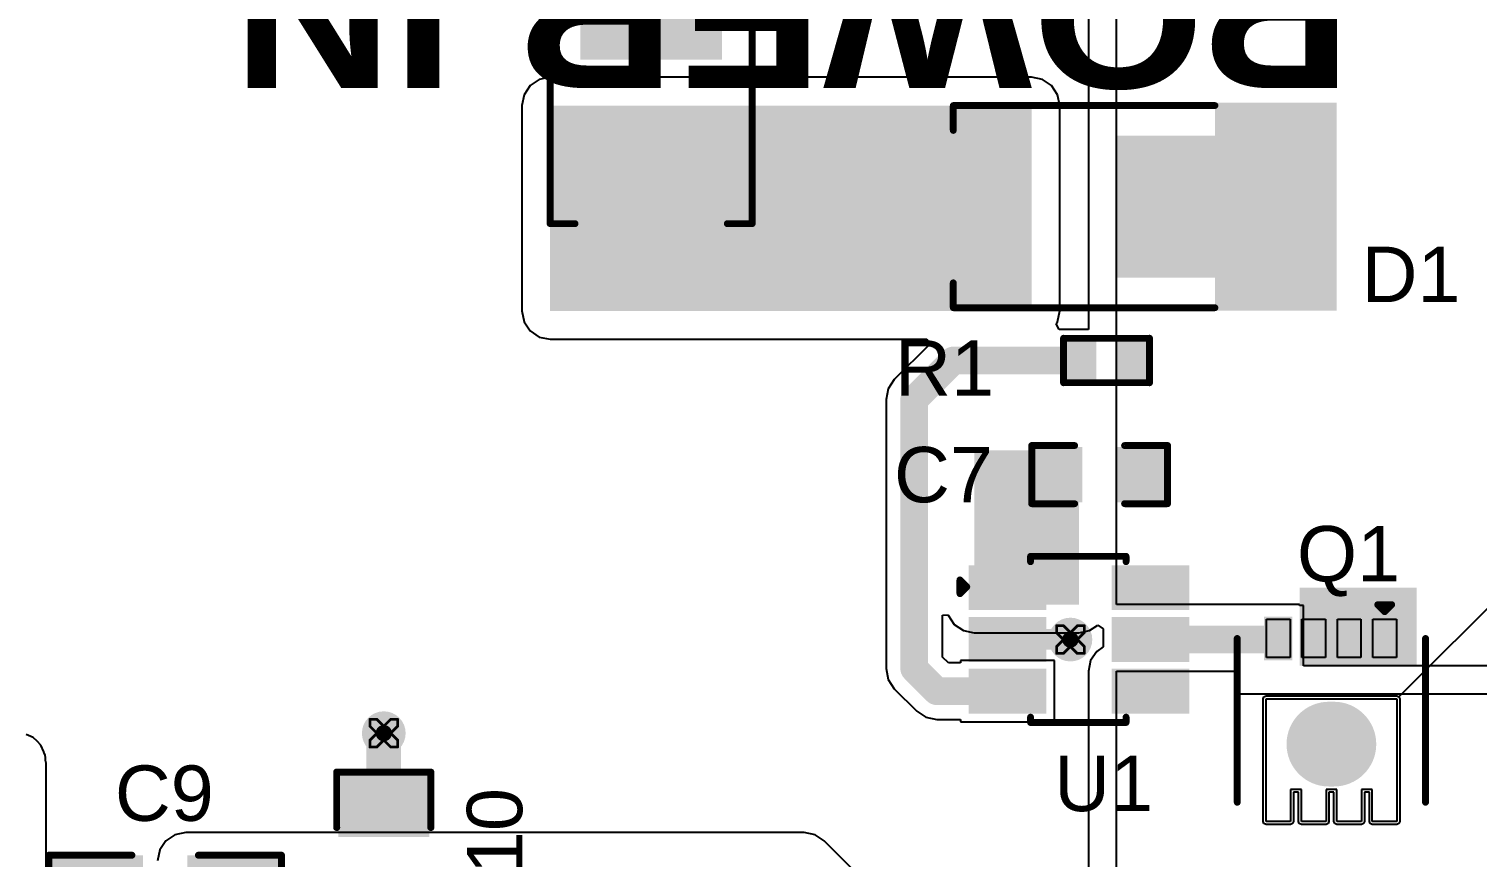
# Model space of a CAD drawing. Header units: inches. Extents: x 0 to 212, y 0 to 208.
# Drawn here: x 6.414 to 7.46, y 3.029 to 3.627 of the extents above; entities that cross this region are included whole.
import ezdxf

# ---------------------------------------------------------------- set-up
doc = ezdxf.new("R2010")
doc.units = ezdxf.units.IN
doc.header["$MEASUREMENT"] = 0
for name, color, linetype in [('Bottom Layer', 5, 'Continuous'), ('Bottom Solder', 6, 'Continuous'), ('Drill Drawing', 1, 'Continuous'), ('Top Layer', 1, 'Continuous'), ('Top Overlay', 2, 'Continuous'), ('Top Paste', 8, 'Continuous'), ('Top Solder', 216, 'Continuous'), ('Via Holes', 16, 'Continuous')]:
    doc.layers.add(name, color=color, linetype=linetype)
doc.styles.add('Arial', font='', dxfattribs={"height": 0.2})
doc.styles.add('Arial Black_Bold', font='', dxfattribs={"height": 0.2})
doc.styles.get('Arial').set_extended_font_data('Arial')
doc.styles.get('Arial Black_Bold').set_extended_font_data('Arial Black', bold=True)

# ---------------------------------------------------------------- blocks, each defined once
blk = doc.blocks.new('SOT_23_6_16')
at = {"layer": 'Top Layer'}
for points in [[(-0.0756, 0.0496), (-0.0276, 0.0496), (-0.0276, 0.0252), (-0.0756, 0.0252)], [(0.0276, 0.0496), (0.0756, 0.0496), (0.0756, 0.0252), (0.0276, 0.0252)], [(-0.0756, 0.0122), (-0.0276, 0.0122), (-0.0276, -0.0122), (-0.0756, -0.0122)], [(0.0276, 0.0122), (0.0756, 0.0122), (0.0756, -0.0122), (0.0276, -0.0122)], [(-0.0756, -0.0252), (-0.0276, -0.0252), (-0.0276, -0.0496), (-0.0756, -0.0496)], [(0.0276, -0.0252), (0.0756, -0.0252), (0.0756, -0.0496), (0.0276, -0.0496)]]:
    blk.add_hatch(color=1, dxfattribs=at).paths.add_polyline_path(points)
at = {"layer": 'Top Paste'}
for points in [[(-0.0756, 0.0496), (-0.0276, 0.0496), (-0.0276, 0.0252), (-0.0756, 0.0252)], [(0.0276, 0.0496), (0.0756, 0.0496), (0.0756, 0.0252), (0.0276, 0.0252)], [(-0.0756, 0.0122), (-0.0276, 0.0122), (-0.0276, -0.0122), (-0.0756, -0.0122)], [(0.0276, 0.0122), (0.0756, 0.0122), (0.0756, -0.0122), (0.0276, -0.0122)], [(-0.0756, -0.0252), (-0.0276, -0.0252), (-0.0276, -0.0496), (-0.0756, -0.0496)], [(0.0276, -0.0252), (0.0756, -0.0252), (0.0756, -0.0496), (0.0276, -0.0496)]]:
    blk.add_hatch(color=8, dxfattribs=at).paths.add_polyline_path(points)
at = {"layer": 'Top Solder'}
for points in [[(-0.0796, 0.0536), (-0.0236, 0.0536), (-0.0236, 0.0212), (-0.0796, 0.0212)], [(0.0236, 0.0536), (0.0796, 0.0536), (0.0796, 0.0212), (0.0236, 0.0212)], [(-0.0796, 0.0162), (-0.0236, 0.0162), (-0.0236, -0.0162), (-0.0796, -0.0162)], [(0.0236, 0.0162), (0.0796, 0.0162), (0.0796, -0.0162), (0.0236, -0.0162)], [(-0.0796, -0.0212), (-0.0236, -0.0212), (-0.0236, -0.0536), (-0.0796, -0.0536)], [(0.0236, -0.0212), (0.0796, -0.0212), (0.0796, -0.0536), (0.0236, -0.0536)]]:
    blk.add_hatch(color=216, dxfattribs=at).paths.add_polyline_path(points)
at = {"layer": 'Top Overlay'}
for points in [[(-0.035, 0.0561, 0.005, 0.005, 0), (-0.035, 0.06, 0.005, 0.005, 0)], [(-0.035, 0.06, 0.005, 0.005, 0), (0.034, 0.06, 0.005, 0.005, 0)], [(0.034, 0.0561, 0.005, 0.005, 0), (0.034, 0.06, 0.005, 0.005, 0)], [(-0.086, 0.033, 0.005, 0.005, 0), (-0.086, 0.043, 0.005, 0.005, 0)], [(-0.086, 0.043, 0.005, 0.005, 0), (-0.081, 0.038, 0.005, 0.005, 0)], [(-0.086, 0.033, 0.005, 0.005, 0), (-0.081, 0.038, 0.005, 0.005, 0)], [(-0.035, -0.06, 0.005, 0.005, 0), (-0.035, -0.0561, 0.005, 0.005, 0)], [(-0.035, -0.06, 0.005, 0.005, 0), (0.034, -0.06, 0.005, 0.005, 0)], [(0.034, -0.06, 0.005, 0.005, 0), (0.034, -0.0561, 0.005, 0.005, 0)]]:
    blk.add_lwpolyline(points, format="xyseb", dxfattribs=at)
for points in [[(-0.0362, 0.06, 0.0025, 0.0025, 1), (-0.0338, 0.06, 0.0025, 0.0025, 1)], [(-0.0362, 0.06, 0.0025, 0.0025, 1), (-0.0338, 0.06, 0.0025, 0.0025, 1)], [(-0.0362, 0.0561, 0.0025, 0.0025, 1), (-0.0338, 0.0561, 0.0025, 0.0025, 1)], [(0.0328, 0.06, 0.0025, 0.0025, 1), (0.0352, 0.06, 0.0025, 0.0025, 1)], [(0.0328, 0.06, 0.0025, 0.0025, 1), (0.0352, 0.06, 0.0025, 0.0025, 1)], [(0.0328, 0.0561, 0.0025, 0.0025, 1), (0.0352, 0.0561, 0.0025, 0.0025, 1)], [(-0.0872, 0.043, 0.0025, 0.0025, 1), (-0.0848, 0.043, 0.0025, 0.0025, 1)], [(-0.0872, 0.043, 0.0025, 0.0025, 1), (-0.0848, 0.043, 0.0025, 0.0025, 1)], [(-0.0872, 0.033, 0.0025, 0.0025, 1), (-0.0848, 0.033, 0.0025, 0.0025, 1)], [(-0.0872, 0.033, 0.0025, 0.0025, 1), (-0.0848, 0.033, 0.0025, 0.0025, 1)], [(-0.0823, 0.038, 0.0025, 0.0025, 1), (-0.0798, 0.038, 0.0025, 0.0025, 1)], [(-0.0823, 0.038, 0.0025, 0.0025, 1), (-0.0798, 0.038, 0.0025, 0.0025, 1)], [(-0.0362, -0.0561, 0.0025, 0.0025, 1), (-0.0338, -0.0561, 0.0025, 0.0025, 1)], [(-0.0362, -0.06, 0.0025, 0.0025, 1), (-0.0338, -0.06, 0.0025, 0.0025, 1)], [(-0.0362, -0.06, 0.0025, 0.0025, 1), (-0.0338, -0.06, 0.0025, 0.0025, 1)], [(0.0328, -0.0561, 0.0025, 0.0025, 1), (0.0352, -0.0561, 0.0025, 0.0025, 1)], [(0.0328, -0.06, 0.0025, 0.0025, 1), (0.0352, -0.06, 0.0025, 0.0025, 1)], [(0.0328, -0.06, 0.0025, 0.0025, 1), (0.0352, -0.06, 0.0025, 0.0025, 1)]]:
    blk.add_lwpolyline(points, format="xyseb", close=True, dxfattribs=at)
blk = doc.blocks.new('R___0402_80')
at = {"layer": 'Top Layer'}
for points in [[(-0.0275, -0.0125), (-0.0275, 0.0125), (-0.0095, 0.0125), (-0.0095, -0.0125)], [(0.0095, -0.0125), (0.0095, 0.0125), (0.0275, 0.0125), (0.0275, -0.0125)]]:
    blk.add_hatch(color=1, dxfattribs=at).paths.add_polyline_path(points)
at = {"layer": 'Top Paste'}
for points in [[(-0.0275, -0.0125), (-0.0275, 0.0125), (-0.0095, 0.0125), (-0.0095, -0.0125)], [(0.0095, -0.0125), (0.0095, 0.0125), (0.0275, 0.0125), (0.0275, -0.0125)]]:
    blk.add_hatch(color=8, dxfattribs=at).paths.add_polyline_path(points)
at = {"layer": 'Top Solder'}
for points in [[(-0.0297, -0.0147), (-0.0297, 0.0147), (-0.0073, 0.0147), (-0.0073, -0.0147)], [(0.0073, -0.0147), (0.0073, 0.0147), (0.0297, 0.0147), (0.0297, -0.0147)]]:
    blk.add_hatch(color=216, dxfattribs=at).paths.add_polyline_path(points)
at = {"layer": 'Top Overlay'}
for points in [[(-0.031, 0.016, 0.005, 0.005, 0), (-0.031, -0.016, 0.005, 0.005, 0)], [(0.031, 0.016, 0.005, 0.005, 0), (-0.031, 0.016, 0.005, 0.005, 0)], [(0.031, 0.016, 0.005, 0.005, 0), (0.031, -0.016, 0.005, 0.005, 0)], [(0.031, -0.016, 0.005, 0.005, 0), (-0.031, -0.016, 0.005, 0.005, 0)], [(0.032, -0.017, 0.000127, 0.000127, 0), (-0.032, -0.017, 0.000127, 0.000127, 0)]]:
    blk.add_lwpolyline(points, format="xyseb", dxfattribs=at)
for points in [[(-0.0323, 0.016, 0.0025, 0.0025, 1), (-0.0297, 0.016, 0.0025, 0.0025, 1)], [(-0.0323, 0.016, 0.0025, 0.0025, 1), (-0.0297, 0.016, 0.0025, 0.0025, 1)], [(0.0297, 0.016, 0.0025, 0.0025, 1), (0.0323, 0.016, 0.0025, 0.0025, 1)], [(0.0297, 0.016, 0.0025, 0.0025, 1), (0.0323, 0.016, 0.0025, 0.0025, 1)], [(-0.0323, -0.016, 0.0025, 0.0025, 1), (-0.0297, -0.016, 0.0025, 0.0025, 1)], [(-0.0323, -0.016, 0.0025, 0.0025, 1), (-0.0297, -0.016, 0.0025, 0.0025, 1)], [(-0.032, -0.017, 0.0000635, 0.0000635, 1), (-0.032, -0.017, 0.0000635, 0.0000635, 1)], [(0.0297, -0.016, 0.0025, 0.0025, 1), (0.0323, -0.016, 0.0025, 0.0025, 1)], [(0.0297, -0.016, 0.0025, 0.0025, 1), (0.0323, -0.016, 0.0025, 0.0025, 1)], [(0.032, -0.017, 0.0000635, 0.0000635, 1), (0.032, -0.017, 0.0000635, 0.0000635, 1)]]:
    blk.add_lwpolyline(points, format="xyseb", close=True, dxfattribs=at)
blk = doc.blocks.new('P____DI_3333_8_82')
at = {"layer": 'Top Layer'}
for points in [[(-0.0244, 0.0467), (-0.0244, 0.0301), (-0.052, 0.0301), (-0.052, 0.0467)], [(-0.0244, 0.0211), (-0.0244, 0.0045), (-0.052, 0.0045), (-0.052, 0.0211)], [(-0.0244, -0.0045), (-0.0244, -0.0211), (-0.052, -0.0211), (-0.052, -0.0045)], [(-0.0244, -0.0301), (-0.0244, -0.0467), (-0.052, -0.0467), (-0.052, -0.0301)]]:
    blk.add_hatch(color=1, dxfattribs=at).paths.add_polyline_path(points)
h = blk.add_hatch(color=1, dxfattribs=at)
edge = h.paths.add_edge_path()
edge.add_arc((0.0382, 0.0018), 0.0266, 0, 180)
edge.add_line((0.0116, 0.0018), (0.0116, -0.0018))
edge.add_arc((0.0382, -0.0018), 0.0266, 180, 360)
edge.add_line((0.0648, -0.0018), (0.0648, 0.0018))
at = {"layer": 'Top Paste'}
h = blk.add_hatch(color=8, dxfattribs=at)
edge = h.paths.add_edge_path()
edge.add_arc((0.0382, 0.0018), 0.0266, 0, 180)
edge.add_line((0.0116, 0.0018), (0.0116, -0.0018))
edge.add_arc((0.0382, -0.0018), 0.0266, 180, 360)
edge.add_line((0.0648, -0.0018), (0.0648, 0.0018))
at = {"layer": 'Top Solder'}
for points in [[(-0.0224, 0.0486), (-0.0224, 0.0281), (-0.0539, 0.0281), (-0.0539, 0.0486)], [(-0.0224, 0.023), (-0.0224, 0.0026), (-0.0539, 0.0026), (-0.0539, 0.023)], [(-0.0224, -0.0026), (-0.0224, -0.023), (-0.0539, -0.023), (-0.0539, -0.0026)], [(-0.0224, -0.0281), (-0.0224, -0.0486), (-0.0539, -0.0486), (-0.0539, -0.0281)]]:
    blk.add_hatch(color=216, dxfattribs=at).paths.add_polyline_path(points)
h = blk.add_hatch(color=216, dxfattribs=at)
edge = h.paths.add_edge_path()
edge.add_arc((0.0382, 0.0018), 0.0306, 0, 180)
edge.add_line((0.0076, 0.0018), (0.0076, -0.0018))
edge.add_arc((0.0382, -0.0018), 0.0306, 180, 360)
edge.add_line((0.0688, -0.0018), (0.0688, 0.0018))
at = {"layer": 'Top Layer'}
for p, q in [((0.0055, 0.0472), (0.0055, 0.0472)), ((0.0055, 0.0472), (0.0941, 0.0472)), ((0.0055, -0.0472), (0.0055, 0.0472)), ((0.0941, 0.0472), (0.0941, 0.0295)), ((0.0941, 0.0295), (0.0709, 0.0295)), ((0.0709, 0.0295), (0.0709, 0.0217)), ((0.0709, 0.0217), (0.0941, 0.0217)), ((0.0941, 0.0217), (0.0941, 0.0039)), ((0.0941, 0.0039), (0.0709, 0.0039)), ((0.0709, 0.0039), (0.0709, -0.0039)), ((0.0709, -0.0039), (0.0941, -0.0039)), ((0.0941, -0.0039), (0.0941, -0.0217)), ((0.0941, -0.0217), (0.0709, -0.0217)), ((0.0709, -0.0217), (0.0709, -0.0295)), ((0.0709, -0.0295), (0.0941, -0.0295)), ((0.0941, -0.0295), (0.0941, -0.0472)), ((0.0941, -0.0472), (0.0055, -0.0472))]:
    blk.add_line(p, q, dxfattribs=at)
at = {"layer": 'Top Overlay'}
for points in [[(0.0801, 0.068, 0.005, 0.005, 0), (-0.038, 0.068, 0.005, 0.005, 0)], [(-0.0625, 0.0335, 0.005, 0.005, 0), (-0.0625, 0.0435, 0.005, 0.005, 0)], [(-0.0575, 0.0385, 0.005, 0.005, 0), (-0.0625, 0.0435, 0.005, 0.005, 0)], [(-0.0625, 0.0335, 0.005, 0.005, 0), (-0.0575, 0.0385, 0.005, 0.005, 0)], [(0.0801, -0.068, 0.005, 0.005, 0), (-0.038, -0.068, 0.005, 0.005, 0)]]:
    blk.add_lwpolyline(points, format="xyseb", dxfattribs=at)
for points in [[(-0.0393, 0.068, 0.0025, 0.0025, 1), (-0.0367, 0.068, 0.0025, 0.0025, 1)], [(0.0789, 0.068, 0.0025, 0.0025, 1), (0.0814, 0.068, 0.0025, 0.0025, 1)], [(-0.0637, 0.0435, 0.0025, 0.0025, 1), (-0.0612, 0.0435, 0.0025, 0.0025, 1)], [(-0.0637, 0.0435, 0.0025, 0.0025, 1), (-0.0612, 0.0435, 0.0025, 0.0025, 1)], [(-0.0637, 0.0335, 0.0025, 0.0025, 1), (-0.0612, 0.0335, 0.0025, 0.0025, 1)], [(-0.0637, 0.0335, 0.0025, 0.0025, 1), (-0.0612, 0.0335, 0.0025, 0.0025, 1)], [(-0.0587, 0.0385, 0.0025, 0.0025, 1), (-0.0562, 0.0385, 0.0025, 0.0025, 1)], [(-0.0587, 0.0385, 0.0025, 0.0025, 1), (-0.0562, 0.0385, 0.0025, 0.0025, 1)], [(-0.0393, -0.068, 0.0025, 0.0025, 1), (-0.0367, -0.068, 0.0025, 0.0025, 1)], [(0.0789, -0.068, 0.0025, 0.0025, 1), (0.0814, -0.068, 0.0025, 0.0025, 1)]]:
    blk.add_lwpolyline(points, format="xyseb", close=True, dxfattribs=at)
at = {"layer": 'Top Paste'}
for p, q in [((-0.052, 0.0299), (-0.052, 0.0469)), ((-0.052, 0.0469), (-0.0244, 0.0469)), ((-0.0244, 0.0469), (-0.0244, 0.0469)), ((-0.0244, 0.0469), (-0.0244, 0.0299)), ((0.0055, -0.0472), (0.0055, 0.0472)), ((0.0055, 0.0472), (0.0941, 0.0472)), ((0.0941, 0.0472), (0.0941, 0.0295)), ((-0.0244, 0.0299), (-0.052, 0.0299)), ((-0.052, 0.0043), (-0.052, 0.0213)), ((-0.052, 0.0213), (-0.0244, 0.0213)), ((-0.0244, 0.0213), (-0.0244, 0.0213)), ((-0.0244, 0.0213), (-0.0244, 0.0043)), ((0.0941, 0.0295), (0.0709, 0.0295)), ((0.0709, 0.0295), (0.0709, 0.0217)), ((0.0709, 0.0217), (0.0941, 0.0217)), ((0.0941, 0.0217), (0.0941, 0.0039)), ((-0.0244, 0.0043), (-0.052, 0.0043)), ((0.0941, 0.0039), (0.0709, 0.0039)), ((0.0709, 0.0039), (0.0709, -0.0039)), ((-0.052, -0.0213), (-0.052, -0.0043)), ((-0.052, -0.0043), (-0.0244, -0.0043)), ((-0.0244, -0.0043), (-0.0244, -0.0043)), ((-0.0244, -0.0043), (-0.0244, -0.0213)), ((0.0709, -0.0039), (0.0941, -0.0039)), ((0.0941, -0.0039), (0.0941, -0.0217)), ((-0.0244, -0.0213), (-0.052, -0.0213)), ((-0.052, -0.0469), (-0.052, -0.0299)), ((-0.052, -0.0299), (-0.0244, -0.0299)), ((-0.0244, -0.0299), (-0.0244, -0.0299)), ((-0.0244, -0.0299), (-0.0244, -0.0469)), ((0.0941, -0.0217), (0.0709, -0.0217)), ((0.0709, -0.0217), (0.0709, -0.0295)), ((0.0709, -0.0295), (0.0941, -0.0295)), ((0.0941, -0.0295), (0.0941, -0.0472)), ((-0.0244, -0.0469), (-0.052, -0.0469)), ((0.0941, -0.0472), (0.0055, -0.0472)), ((0.0941, -0.0472), (0.0941, -0.0472))]:
    blk.add_line(p, q, dxfattribs=at)
at = {"layer": 'Top Solder'}
for p, q in [((0.004, 0.0488), (-204.7636, 204.757)), ((0.0034, 0.0472), (0.004, 0.0488)), ((0.0034, -0.0472), (0.0034, 0.0472)), ((0.004, 0.0488), (0.0055, 0.0494)), ((0.0055, 0.0494), (0.0941, 0.0494)), ((0.0941, 0.0494), (0.0956, 0.0488)), ((0.0956, 0.0488), (0.0962, 0.0472)), ((0.0962, 0.0472), (0.0962, 0.0295)), ((0.0941, 0.0274), (0.073, 0.0274)), ((0.073, 0.0274), (0.073, 0.0238)), ((0.073, 0.0238), (0.0941, 0.0238)), ((0.0956, 0.028), (0.0941, 0.0274)), ((0.0941, 0.0238), (0.0956, 0.0232)), ((0.0962, 0.0295), (0.0956, 0.028)), ((0.0956, 0.0232), (0.0962, 0.0217)), ((0.0962, 0.0217), (0.0962, 0.0039)), ((0.0941, 0.0018), (0.073, 0.0018)), ((0.073, 0.0018), (0.073, -0.0018)), ((0.0956, 0.0024), (0.0941, 0.0018)), ((0.0962, 0.0039), (0.0956, 0.0024)), ((0.073, -0.0018), (0.0941, -0.0018)), ((0.0941, -0.0018), (0.0956, -0.0024)), ((0.0956, -0.0024), (0.0962, -0.0039)), ((0.0962, -0.0039), (0.0962, -0.0217)), ((0.0941, -0.0238), (0.073, -0.0238)), ((0.073, -0.0238), (0.073, -0.0274)), ((0.073, -0.0274), (0.0941, -0.0274)), ((0.0956, -0.0232), (0.0941, -0.0238)), ((0.0941, -0.0274), (0.0956, -0.028)), ((0.0962, -0.0217), (0.0956, -0.0232)), ((0.0956, -0.028), (0.0962, -0.0295)), ((0.0962, -0.0295), (0.0962, -0.0472)), ((0.004, -0.0488), (0.0034, -0.0472)), ((0.0055, -0.0494), (0.004, -0.0488)), ((0.0941, -0.0494), (0.0055, -0.0494)), ((0.0956, -0.0488), (0.0941, -0.0494)), ((0.0962, -0.0472), (0.0956, -0.0488))]:
    blk.add_line(p, q, dxfattribs=at)
blk = doc.blocks.new('SMB__118')
at = {"layer": 'Top Layer'}
for points in [[(-0.1457, -0.0472), (-0.1457, 0.0472), (-0.0354, 0.0472), (-0.0354, -0.0472)], [(0.0354, -0.0472), (0.0354, 0.0472), (0.1457, 0.0472), (0.1457, -0.0472)]]:
    blk.add_hatch(color=1, dxfattribs=at).paths.add_polyline_path(points)
at = {"layer": 'Top Overlay'}
for points in [[(0.102, 0.049), (0.19, 0.049), (0.19, 0.075), (0.102, 0.075)], [(0.147, -0.065), (0.19, -0.065), (0.19, 0.053), (0.147, 0.053)], [(0.102, -0.075), (0.19, -0.075), (0.19, -0.049), (0.102, -0.049)]]:
    blk.add_hatch(color=2, dxfattribs=at).paths.add_polyline_path(points)
at = {"layer": 'Top Paste'}
for points in [[(-0.1457, -0.0472), (-0.1457, 0.0472), (-0.0354, 0.0472), (-0.0354, -0.0472)], [(0.0354, -0.0472), (0.0354, 0.0472), (0.1457, 0.0472), (0.1457, -0.0472)]]:
    blk.add_hatch(color=8, dxfattribs=at).paths.add_polyline_path(points)
at = {"layer": 'Top Solder'}
for points in [[(-0.1497, -0.0512), (-0.1497, 0.0512), (-0.0314, 0.0512), (-0.0314, -0.0512)], [(0.0314, -0.0512), (0.0314, 0.0512), (0.1497, 0.0512), (0.1497, -0.0512)]]:
    blk.add_hatch(color=216, dxfattribs=at).paths.add_polyline_path(points)
at = {"layer": 'Top Overlay'}
for points in [[(-0.087, 0.073, 0.005, 0.005, 0), (-0.087, 0.055, 0.005, 0.005, 0)], [(-0.087, 0.073, 0.005, 0.005, 0), (0.102, 0.073, 0.005, 0.005, 0)], [(-0.087, -0.055, 0.005, 0.005, 0), (-0.087, -0.073, 0.005, 0.005, 0)], [(-0.087, -0.073, 0.005, 0.005, 0), (0.102, -0.073, 0.005, 0.005, 0)]]:
    blk.add_lwpolyline(points, format="xyseb", dxfattribs=at)
for points in [[(-0.0882, 0.073, 0.0025, 0.0025, 1), (-0.0858, 0.073, 0.0025, 0.0025, 1)], [(-0.0882, 0.073, 0.0025, 0.0025, 1), (-0.0858, 0.073, 0.0025, 0.0025, 1)], [(0.1008, 0.073, 0.0025, 0.0025, 1), (0.1032, 0.073, 0.0025, 0.0025, 1)], [(-0.0882, 0.055, 0.0025, 0.0025, 1), (-0.0858, 0.055, 0.0025, 0.0025, 1)], [(-0.0882, -0.055, 0.0025, 0.0025, 1), (-0.0858, -0.055, 0.0025, 0.0025, 1)], [(-0.0882, -0.073, 0.0025, 0.0025, 1), (-0.0858, -0.073, 0.0025, 0.0025, 1)], [(-0.0882, -0.073, 0.0025, 0.0025, 1), (-0.0858, -0.073, 0.0025, 0.0025, 1)], [(0.1008, -0.073, 0.0025, 0.0025, 1), (0.1032, -0.073, 0.0025, 0.0025, 1)]]:
    blk.add_lwpolyline(points, format="xyseb", close=True, dxfattribs=at)
blk = doc.blocks.new('SMB__120')
at = {"layer": 'Top Layer'}
for points in [[(-0.1457, -0.0472), (-0.1457, 0.0472), (-0.0354, 0.0472), (-0.0354, -0.0472)], [(0.0354, -0.0472), (0.0354, 0.0472), (0.1457, 0.0472), (0.1457, -0.0472)]]:
    blk.add_hatch(color=1, dxfattribs=at).paths.add_polyline_path(points)
at = {"layer": 'Top Overlay'}
for points in [[(0.102, 0.049), (0.19, 0.049), (0.19, 0.075), (0.102, 0.075)], [(0.147, -0.065), (0.19, -0.065), (0.19, 0.053), (0.147, 0.053)], [(0.102, -0.075), (0.19, -0.075), (0.19, -0.049), (0.102, -0.049)]]:
    blk.add_hatch(color=2, dxfattribs=at).paths.add_polyline_path(points)
at = {"layer": 'Top Paste'}
for points in [[(-0.1457, -0.0472), (-0.1457, 0.0472), (-0.0354, 0.0472), (-0.0354, -0.0472)], [(0.0354, -0.0472), (0.0354, 0.0472), (0.1457, 0.0472), (0.1457, -0.0472)]]:
    blk.add_hatch(color=8, dxfattribs=at).paths.add_polyline_path(points)
at = {"layer": 'Top Solder'}
for points in [[(-0.1497, -0.0512), (-0.1497, 0.0512), (-0.0314, 0.0512), (-0.0314, -0.0512)], [(0.0314, -0.0512), (0.0314, 0.0512), (0.1497, 0.0512), (0.1497, -0.0512)]]:
    blk.add_hatch(color=216, dxfattribs=at).paths.add_polyline_path(points)
at = {"layer": 'Top Overlay'}
for points in [[(-0.087, 0.055, 0.005, 0.005, 0), (-0.087, 0.073, 0.005, 0.005, 0)], [(-0.087, 0.073, 0.005, 0.005, 0), (0.102, 0.073, 0.005, 0.005, 0)], [(-0.087, -0.073, 0.005, 0.005, 0), (-0.087, -0.055, 0.005, 0.005, 0)], [(-0.087, -0.073, 0.005, 0.005, 0), (0.102, -0.073, 0.005, 0.005, 0)]]:
    blk.add_lwpolyline(points, format="xyseb", dxfattribs=at)
for points in [[(-0.0882, 0.073, 0.0025, 0.0025, 1), (-0.0858, 0.073, 0.0025, 0.0025, 1)], [(-0.0882, 0.073, 0.0025, 0.0025, 1), (-0.0858, 0.073, 0.0025, 0.0025, 1)], [(0.1008, 0.073, 0.0025, 0.0025, 1), (0.1032, 0.073, 0.0025, 0.0025, 1)], [(-0.0882, 0.055, 0.0025, 0.0025, 1), (-0.0858, 0.055, 0.0025, 0.0025, 1)], [(-0.0882, -0.055, 0.0025, 0.0025, 1), (-0.0858, -0.055, 0.0025, 0.0025, 1)], [(-0.0882, -0.073, 0.0025, 0.0025, 1), (-0.0858, -0.073, 0.0025, 0.0025, 1)], [(-0.0882, -0.073, 0.0025, 0.0025, 1), (-0.0858, -0.073, 0.0025, 0.0025, 1)], [(0.1008, -0.073, 0.0025, 0.0025, 1), (0.1032, -0.073, 0.0025, 0.0025, 1)]]:
    blk.add_lwpolyline(points, format="xyseb", close=True, dxfattribs=at)
blk = doc.blocks.new('C___0805_134')
at = {"layer": 'Top Layer'}
for points in [[(-0.06, 0.03), (-0.02, 0.03), (-0.02, -0.03), (-0.06, -0.03)], [(0.02, 0.03), (0.06, 0.03), (0.06, -0.03), (0.02, -0.03)]]:
    blk.add_hatch(color=1, dxfattribs=at).paths.add_polyline_path(points)
at = {"layer": 'Top Paste'}
for points in [[(-0.06, 0.03), (-0.02, 0.03), (-0.02, -0.03), (-0.06, -0.03)], [(0.02, 0.03), (0.06, 0.03), (0.06, -0.03), (0.02, -0.03)]]:
    blk.add_hatch(color=8, dxfattribs=at).paths.add_polyline_path(points)
at = {"layer": 'Top Solder'}
for points in [[(-0.0628, 0.0328), (-0.0172, 0.0328), (-0.0172, -0.0328), (-0.0628, -0.0328)], [(0.0172, 0.0328), (0.0628, 0.0328), (0.0628, -0.0328), (0.0172, -0.0328)]]:
    blk.add_hatch(color=216, dxfattribs=at).paths.add_polyline_path(points)
at = {"layer": 'Top Overlay'}
for points in [[(-0.064, -0.034, 0.005, 0.005, 0), (-0.064, 0.034, 0.005, 0.005, 0)], [(-0.024, 0.034, 0.005, 0.005, 0), (-0.064, 0.034, 0.005, 0.005, 0)], [(0.064, 0.034, 0.005, 0.005, 0), (0.024, 0.034, 0.005, 0.005, 0)], [(0.064, -0.034, 0.005, 0.005, 0), (0.064, 0.034, 0.005, 0.005, 0)], [(-0.024, -0.034, 0.005, 0.005, 0), (-0.064, -0.034, 0.005, 0.005, 0)], [(0.064, -0.034, 0.005, 0.005, 0), (0.024, -0.034, 0.005, 0.005, 0)]]:
    blk.add_lwpolyline(points, format="xyseb", dxfattribs=at)
for points in [[(-0.0653, 0.034, 0.0025, 0.0025, 1), (-0.0628, 0.034, 0.0025, 0.0025, 1)], [(-0.0653, 0.034, 0.0025, 0.0025, 1), (-0.0628, 0.034, 0.0025, 0.0025, 1)], [(-0.0253, 0.034, 0.0025, 0.0025, 1), (-0.0227, 0.034, 0.0025, 0.0025, 1)], [(0.0228, 0.034, 0.0025, 0.0025, 1), (0.0253, 0.034, 0.0025, 0.0025, 1)], [(0.0628, 0.034, 0.0025, 0.0025, 1), (0.0653, 0.034, 0.0025, 0.0025, 1)], [(0.0628, 0.034, 0.0025, 0.0025, 1), (0.0653, 0.034, 0.0025, 0.0025, 1)], [(-0.0653, -0.034, 0.0025, 0.0025, 1), (-0.0628, -0.034, 0.0025, 0.0025, 1)], [(-0.0653, -0.034, 0.0025, 0.0025, 1), (-0.0628, -0.034, 0.0025, 0.0025, 1)], [(-0.0253, -0.034, 0.0025, 0.0025, 1), (-0.0227, -0.034, 0.0025, 0.0025, 1)], [(0.0228, -0.034, 0.0025, 0.0025, 1), (0.0253, -0.034, 0.0025, 0.0025, 1)], [(0.0628, -0.034, 0.0025, 0.0025, 1), (0.0653, -0.034, 0.0025, 0.0025, 1)], [(0.0628, -0.034, 0.0025, 0.0025, 1), (0.0653, -0.034, 0.0025, 0.0025, 1)]]:
    blk.add_lwpolyline(points, format="xyseb", close=True, dxfattribs=at)
blk = doc.blocks.new('C___1206_135')
at = {"layer": 'Top Layer'}
for points in [[(-0.08, 0.035), (-0.02, 0.035), (-0.02, -0.035), (-0.08, -0.035)], [(0.02, 0.035), (0.08, 0.035), (0.08, -0.035), (0.02, -0.035)]]:
    blk.add_hatch(color=1, dxfattribs=at).paths.add_polyline_path(points)
at = {"layer": 'Top Paste'}
for points in [[(-0.08, 0.035), (-0.02, 0.035), (-0.02, -0.035), (-0.08, -0.035)], [(0.02, 0.035), (0.08, 0.035), (0.08, -0.035), (0.02, -0.035)]]:
    blk.add_hatch(color=8, dxfattribs=at).paths.add_polyline_path(points)
at = {"layer": 'Top Solder'}
for points in [[(-0.084, 0.039), (-0.016, 0.039), (-0.016, -0.039), (-0.084, -0.039)], [(0.016, 0.039), (0.084, 0.039), (0.084, -0.039), (0.016, -0.039)]]:
    blk.add_hatch(color=216, dxfattribs=at).paths.add_polyline_path(points)
at = {"layer": 'Top Overlay'}
for points in [[(-0.084, 0.039, 0.005, 0.005, 0), (-0.024, 0.039, 0.005, 0.005, 0)], [(-0.084, -0.039, 0.005, 0.005, 0), (-0.084, 0.039, 0.005, 0.005, 0)], [(0.024, 0.039, 0.005, 0.005, 0), (0.084, 0.039, 0.005, 0.005, 0)], [(0.084, -0.039, 0.005, 0.005, 0), (0.084, 0.039, 0.005, 0.005, 0)], [(-0.084, -0.039, 0.005, 0.005, 0), (-0.024, -0.039, 0.005, 0.005, 0)], [(0.024, -0.039, 0.005, 0.005, 0), (0.084, -0.039, 0.005, 0.005, 0)]]:
    blk.add_lwpolyline(points, format="xyseb", dxfattribs=at)
for points in [[(-0.08525, 0.039, 0.0025, 0.0025, 1), (-0.08275, 0.039, 0.0025, 0.0025, 1)], [(-0.08525, 0.039, 0.0025, 0.0025, 1), (-0.08275, 0.039, 0.0025, 0.0025, 1)], [(-0.02525, 0.039, 0.0025, 0.0025, 1), (-0.02275, 0.039, 0.0025, 0.0025, 1)], [(0.02275, 0.039, 0.0025, 0.0025, 1), (0.02525, 0.039, 0.0025, 0.0025, 1)], [(0.08275, 0.039, 0.0025, 0.0025, 1), (0.08525, 0.039, 0.0025, 0.0025, 1)], [(0.08275, 0.039, 0.0025, 0.0025, 1), (0.08525, 0.039, 0.0025, 0.0025, 1)], [(-0.08525, -0.039, 0.0025, 0.0025, 1), (-0.08275, -0.039, 0.0025, 0.0025, 1)], [(-0.08525, -0.039, 0.0025, 0.0025, 1), (-0.08275, -0.039, 0.0025, 0.0025, 1)], [(-0.02525, -0.039, 0.0025, 0.0025, 1), (-0.02275, -0.039, 0.0025, 0.0025, 1)], [(0.02275, -0.039, 0.0025, 0.0025, 1), (0.02525, -0.039, 0.0025, 0.0025, 1)], [(0.08275, -0.039, 0.0025, 0.0025, 1), (0.08525, -0.039, 0.0025, 0.0025, 1)], [(0.08275, -0.039, 0.0025, 0.0025, 1), (0.08525, -0.039, 0.0025, 0.0025, 1)]]:
    blk.add_lwpolyline(points, format="xyseb", close=True, dxfattribs=at)
blk = doc.blocks.new('C___0603_137')
at = {"layer": 'Top Layer'}
for points in [[(-0.015, 0.0175), (-0.015, -0.0175), (-0.045, -0.0175), (-0.045, 0.0175)], [(0.045, 0.0175), (0.045, -0.0175), (0.015, -0.0175), (0.015, 0.0175)]]:
    blk.add_hatch(color=1, dxfattribs=at).paths.add_polyline_path(points)
at = {"layer": 'Top Paste'}
for points in [[(-0.015, 0.0175), (-0.015, -0.0175), (-0.045, -0.0175), (-0.045, 0.0175)], [(0.045, 0.0175), (0.045, -0.0175), (0.015, -0.0175), (0.015, 0.0175)]]:
    blk.add_hatch(color=8, dxfattribs=at).paths.add_polyline_path(points)
at = {"layer": 'Top Solder'}
for points in [[(-0.0126, 0.0199), (-0.0126, -0.0199), (-0.0474, -0.0199), (-0.0474, 0.0199)], [(0.0474, 0.0199), (0.0474, -0.0199), (0.0126, -0.0199), (0.0126, 0.0199)]]:
    blk.add_hatch(color=216, dxfattribs=at).paths.add_polyline_path(points)
at = {"layer": 'Top Overlay'}
for points in [[(-0.049, -0.021, 0.005, 0.005, 0), (-0.049, 0.021, 0.005, 0.005, 0)], [(-0.049, 0.021, 0.005, 0.005, 0), (-0.018, 0.021, 0.005, 0.005, 0)], [(0.018, 0.021, 0.005, 0.005, 0), (0.049, 0.021, 0.005, 0.005, 0)], [(0.049, -0.021, 0.005, 0.005, 0), (0.049, 0.021, 0.005, 0.005, 0)], [(-0.049, -0.021, 0.005, 0.005, 0), (-0.018, -0.021, 0.005, 0.005, 0)], [(0.018, -0.021, 0.005, 0.005, 0), (0.049, -0.021, 0.005, 0.005, 0)]]:
    blk.add_lwpolyline(points, format="xyseb", dxfattribs=at)
for points in [[(-0.0503, 0.021, 0.0025, 0.0025, 1), (-0.0478, 0.021, 0.0025, 0.0025, 1)], [(-0.0503, 0.021, 0.0025, 0.0025, 1), (-0.0478, 0.021, 0.0025, 0.0025, 1)], [(-0.0192, 0.021, 0.0025, 0.0025, 1), (-0.0168, 0.021, 0.0025, 0.0025, 1)], [(0.0168, 0.021, 0.0025, 0.0025, 1), (0.0192, 0.021, 0.0025, 0.0025, 1)], [(0.0478, 0.021, 0.0025, 0.0025, 1), (0.0503, 0.021, 0.0025, 0.0025, 1)], [(0.0478, 0.021, 0.0025, 0.0025, 1), (0.0503, 0.021, 0.0025, 0.0025, 1)], [(-0.0503, -0.021, 0.0025, 0.0025, 1), (-0.0478, -0.021, 0.0025, 0.0025, 1)], [(-0.0503, -0.021, 0.0025, 0.0025, 1), (-0.0478, -0.021, 0.0025, 0.0025, 1)], [(-0.0192, -0.021, 0.0025, 0.0025, 1), (-0.0168, -0.021, 0.0025, 0.0025, 1)], [(0.0168, -0.021, 0.0025, 0.0025, 1), (0.0192, -0.021, 0.0025, 0.0025, 1)], [(0.0478, -0.021, 0.0025, 0.0025, 1), (0.0503, -0.021, 0.0025, 0.0025, 1)], [(0.0478, -0.021, 0.0025, 0.0025, 1), (0.0503, -0.021, 0.0025, 0.0025, 1)]]:
    blk.add_lwpolyline(points, format="xyseb", close=True, dxfattribs=at)

msp = doc.modelspace()

# ---------------------------------------------------------------- hatches: boundary and pattern name
at = {"layer": 'Bottom Layer'}
h = msp.add_hatch(color=5, dxfattribs=at)
edge = h.paths.add_edge_path()
edge.add_arc((7.1659, 3.186), 0.0118, 0, 360)
h = msp.add_hatch(color=5, dxfattribs=at)
edge = h.paths.add_edge_path()
edge.add_arc((6.67, 3.1184), 0.0118, 0, 360)
at = {"layer": 'Bottom Solder'}
h = msp.add_hatch(color=6, dxfattribs=at)
edge = h.paths.add_edge_path()
edge.add_arc((7.1659, 3.186), 0.0158, 0, 360)
h = msp.add_hatch(color=6, dxfattribs=at)
edge = h.paths.add_edge_path()
edge.add_arc((6.67, 3.1184), 0.0158, 0, 360)
at = {"layer": 'Top Layer'}
for points in [[(6.7901, 3.4233), (7.1379, 3.4233), (7.1379, 3.5716), (6.7901, 3.5716)], [(7.0965, 3.2113), (7.172, 3.2113), (7.172, 3.3226), (7.0965, 3.3226)], [(7.3314, 3.1671), (7.416, 3.1671), (7.416, 3.2235), (7.3314, 3.2235)]]:
    msp.add_hatch(color=1, dxfattribs=at).paths.add_polyline_path(points)
h = msp.add_hatch(color=1, dxfattribs=at)
edge = h.paths.add_edge_path()
edge.add_arc((7.1659, 3.186), 0.0118, 0, 360)
h = msp.add_hatch(color=1, dxfattribs=at)
edge = h.paths.add_edge_path()
edge.add_arc((6.67, 3.1184), 0.0118, 0, 360)
at = {"layer": 'Top Solder'}
h = msp.add_hatch(color=216, dxfattribs=at)
edge = h.paths.add_edge_path()
edge.add_arc((7.1659, 3.186), 0.0158, 0, 360)
h = msp.add_hatch(color=216, dxfattribs=at)
edge = h.paths.add_edge_path()
edge.add_arc((6.67, 3.1184), 0.0158, 0, 360)
at = {"layer": 'Via Holes'}
h = msp.add_hatch(color=7, dxfattribs=at)
edge = h.paths.add_edge_path()
edge.add_arc((7.1659, 3.186), 0.00591, 0, 360)
h = msp.add_hatch(color=7, dxfattribs=at)
edge = h.paths.add_edge_path()
edge.add_arc((6.67, 3.1184), 0.00591, 0, 360)

# ---------------------------------------------------------------- linework, layer by layer
at = {"layer": 'Drill Drawing'}
for points in [[(7.1559, 3.191, 0.002, 0.002, 0), (7.1559, 3.196, 0.002, 0.002, 0)], [(7.1559, 3.196, 0.002, 0.002, 0), (7.1609, 3.196, 0.002, 0.002, 0)], [(7.1559, 3.191, 0.002, 0.002, 0), (7.1609, 3.186, 0.002, 0.002, 0)], [(7.1609, 3.196, 0.002, 0.002, 0), (7.1659, 3.191, 0.002, 0.002, 0)], [(7.1659, 3.191, 0.002, 0.002, 0), (7.1709, 3.196, 0.002, 0.002, 0)], [(7.1709, 3.196, 0.002, 0.002, 0), (7.1759, 3.196, 0.002, 0.002, 0)], [(7.1709, 3.186, 0.002, 0.002, 0), (7.1759, 3.191, 0.002, 0.002, 0)], [(7.1759, 3.191, 0.002, 0.002, 0), (7.1759, 3.196, 0.002, 0.002, 0)], [(7.1559, 3.181, 0.002, 0.002, 0), (7.1609, 3.186, 0.002, 0.002, 0)], [(7.1559, 3.176, 0.002, 0.002, 0), (7.1559, 3.181, 0.002, 0.002, 0)], [(7.1609, 3.176, 0.002, 0.002, 0), (7.1659, 3.181, 0.002, 0.002, 0)], [(7.1659, 3.181, 0.002, 0.002, 0), (7.1709, 3.176, 0.002, 0.002, 0)], [(7.1709, 3.186, 0.002, 0.002, 0), (7.1759, 3.181, 0.002, 0.002, 0)], [(7.1759, 3.176, 0.002, 0.002, 0), (7.1759, 3.181, 0.002, 0.002, 0)], [(7.1559, 3.176, 0.002, 0.002, 0), (7.1609, 3.176, 0.002, 0.002, 0)], [(7.1709, 3.176, 0.002, 0.002, 0), (7.1759, 3.176, 0.002, 0.002, 0)], [(6.66, 3.1234, 0.002, 0.002, 0), (6.66, 3.1284, 0.002, 0.002, 0)], [(6.66, 3.1284, 0.002, 0.002, 0), (6.665, 3.1284, 0.002, 0.002, 0)], [(6.665, 3.1284, 0.002, 0.002, 0), (6.67, 3.1234, 0.002, 0.002, 0)], [(6.67, 3.1234, 0.002, 0.002, 0), (6.675, 3.1284, 0.002, 0.002, 0)], [(6.675, 3.1284, 0.002, 0.002, 0), (6.68, 3.1284, 0.002, 0.002, 0)], [(6.68, 3.1234, 0.002, 0.002, 0), (6.68, 3.1284, 0.002, 0.002, 0)], [(6.66, 3.1234, 0.002, 0.002, 0), (6.665, 3.1184, 0.002, 0.002, 0)], [(6.66, 3.1134, 0.002, 0.002, 0), (6.665, 3.1184, 0.002, 0.002, 0)], [(6.675, 3.1184, 0.002, 0.002, 0), (6.68, 3.1234, 0.002, 0.002, 0)], [(6.675, 3.1184, 0.002, 0.002, 0), (6.68, 3.1134, 0.002, 0.002, 0)], [(6.66, 3.1084, 0.002, 0.002, 0), (6.66, 3.1134, 0.002, 0.002, 0)], [(6.66, 3.1084, 0.002, 0.002, 0), (6.665, 3.1084, 0.002, 0.002, 0)], [(6.665, 3.1084, 0.002, 0.002, 0), (6.67, 3.1134, 0.002, 0.002, 0)], [(6.67, 3.1134, 0.002, 0.002, 0), (6.675, 3.1084, 0.002, 0.002, 0)], [(6.675, 3.1084, 0.002, 0.002, 0), (6.68, 3.1084, 0.002, 0.002, 0)], [(6.68, 3.1084, 0.002, 0.002, 0), (6.68, 3.1134, 0.002, 0.002, 0)]]:
    msp.add_lwpolyline(points, format="xyseb", dxfattribs=at)
for points in [[(7.1554, 3.196, 0.001, 0.001, 1), (7.1564, 3.196, 0.001, 0.001, 1)], [(7.1554, 3.196, 0.001, 0.001, 1), (7.1564, 3.196, 0.001, 0.001, 1)], [(7.1554, 3.191, 0.001, 0.001, 1), (7.1564, 3.191, 0.001, 0.001, 1)], [(7.1554, 3.191, 0.001, 0.001, 1), (7.1564, 3.191, 0.001, 0.001, 1)], [(7.1604, 3.196, 0.001, 0.001, 1), (7.1614, 3.196, 0.001, 0.001, 1)], [(7.1604, 3.196, 0.001, 0.001, 1), (7.1614, 3.196, 0.001, 0.001, 1)], [(7.1654, 3.191, 0.001, 0.001, 1), (7.1664, 3.191, 0.001, 0.001, 1)], [(7.1654, 3.191, 0.001, 0.001, 1), (7.1664, 3.191, 0.001, 0.001, 1)], [(7.1704, 3.196, 0.001, 0.001, 1), (7.1714, 3.196, 0.001, 0.001, 1)], [(7.1704, 3.196, 0.001, 0.001, 1), (7.1714, 3.196, 0.001, 0.001, 1)], [(7.1754, 3.196, 0.001, 0.001, 1), (7.1764, 3.196, 0.001, 0.001, 1)], [(7.1754, 3.196, 0.001, 0.001, 1), (7.1764, 3.196, 0.001, 0.001, 1)], [(7.1754, 3.191, 0.001, 0.001, 1), (7.1764, 3.191, 0.001, 0.001, 1)], [(7.1754, 3.191, 0.001, 0.001, 1), (7.1764, 3.191, 0.001, 0.001, 1)], [(7.1554, 3.181, 0.001, 0.001, 1), (7.1564, 3.181, 0.001, 0.001, 1)], [(7.1554, 3.181, 0.001, 0.001, 1), (7.1564, 3.181, 0.001, 0.001, 1)], [(7.1604, 3.186, 0.001, 0.001, 1), (7.1614, 3.186, 0.001, 0.001, 1)], [(7.1604, 3.186, 0.001, 0.001, 1), (7.1614, 3.186, 0.001, 0.001, 1)], [(7.1654, 3.181, 0.001, 0.001, 1), (7.1664, 3.181, 0.001, 0.001, 1)], [(7.1654, 3.181, 0.001, 0.001, 1), (7.1664, 3.181, 0.001, 0.001, 1)], [(7.1704, 3.186, 0.001, 0.001, 1), (7.1714, 3.186, 0.001, 0.001, 1)], [(7.1704, 3.186, 0.001, 0.001, 1), (7.1714, 3.186, 0.001, 0.001, 1)], [(7.1754, 3.181, 0.001, 0.001, 1), (7.1764, 3.181, 0.001, 0.001, 1)], [(7.1754, 3.181, 0.001, 0.001, 1), (7.1764, 3.181, 0.001, 0.001, 1)], [(7.1554, 3.176, 0.001, 0.001, 1), (7.1564, 3.176, 0.001, 0.001, 1)], [(7.1554, 3.176, 0.001, 0.001, 1), (7.1564, 3.176, 0.001, 0.001, 1)], [(7.1604, 3.176, 0.001, 0.001, 1), (7.1614, 3.176, 0.001, 0.001, 1)], [(7.1604, 3.176, 0.001, 0.001, 1), (7.1614, 3.176, 0.001, 0.001, 1)], [(7.1704, 3.176, 0.001, 0.001, 1), (7.1714, 3.176, 0.001, 0.001, 1)], [(7.1704, 3.176, 0.001, 0.001, 1), (7.1714, 3.176, 0.001, 0.001, 1)], [(7.1754, 3.176, 0.001, 0.001, 1), (7.1764, 3.176, 0.001, 0.001, 1)], [(7.1754, 3.176, 0.001, 0.001, 1), (7.1764, 3.176, 0.001, 0.001, 1)], [(6.6595, 3.1284, 0.001, 0.001, 1), (6.6605, 3.1284, 0.001, 0.001, 1)], [(6.6595, 3.1284, 0.001, 0.001, 1), (6.6605, 3.1284, 0.001, 0.001, 1)], [(6.6645, 3.1284, 0.001, 0.001, 1), (6.6655, 3.1284, 0.001, 0.001, 1)], [(6.6645, 3.1284, 0.001, 0.001, 1), (6.6655, 3.1284, 0.001, 0.001, 1)], [(6.6745, 3.1284, 0.001, 0.001, 1), (6.6755, 3.1284, 0.001, 0.001, 1)], [(6.6745, 3.1284, 0.001, 0.001, 1), (6.6755, 3.1284, 0.001, 0.001, 1)], [(6.6795, 3.1284, 0.001, 0.001, 1), (6.6805, 3.1284, 0.001, 0.001, 1)], [(6.6795, 3.1284, 0.001, 0.001, 1), (6.6805, 3.1284, 0.001, 0.001, 1)], [(6.6595, 3.1234, 0.001, 0.001, 1), (6.6605, 3.1234, 0.001, 0.001, 1)], [(6.6595, 3.1234, 0.001, 0.001, 1), (6.6605, 3.1234, 0.001, 0.001, 1)], [(6.6645, 3.1184, 0.001, 0.001, 1), (6.6655, 3.1184, 0.001, 0.001, 1)], [(6.6645, 3.1184, 0.001, 0.001, 1), (6.6655, 3.1184, 0.001, 0.001, 1)], [(6.6695, 3.1234, 0.001, 0.001, 1), (6.6705, 3.1234, 0.001, 0.001, 1)], [(6.6695, 3.1234, 0.001, 0.001, 1), (6.6705, 3.1234, 0.001, 0.001, 1)], [(6.6745, 3.1184, 0.001, 0.001, 1), (6.6755, 3.1184, 0.001, 0.001, 1)], [(6.6745, 3.1184, 0.001, 0.001, 1), (6.6755, 3.1184, 0.001, 0.001, 1)], [(6.6795, 3.1234, 0.001, 0.001, 1), (6.6805, 3.1234, 0.001, 0.001, 1)], [(6.6795, 3.1234, 0.001, 0.001, 1), (6.6805, 3.1234, 0.001, 0.001, 1)], [(6.6595, 3.1134, 0.001, 0.001, 1), (6.6605, 3.1134, 0.001, 0.001, 1)], [(6.6595, 3.1134, 0.001, 0.001, 1), (6.6605, 3.1134, 0.001, 0.001, 1)], [(6.6595, 3.1084, 0.001, 0.001, 1), (6.6605, 3.1084, 0.001, 0.001, 1)], [(6.6595, 3.1084, 0.001, 0.001, 1), (6.6605, 3.1084, 0.001, 0.001, 1)], [(6.6645, 3.1084, 0.001, 0.001, 1), (6.6655, 3.1084, 0.001, 0.001, 1)], [(6.6645, 3.1084, 0.001, 0.001, 1), (6.6655, 3.1084, 0.001, 0.001, 1)], [(6.6695, 3.1134, 0.001, 0.001, 1), (6.6705, 3.1134, 0.001, 0.001, 1)], [(6.6695, 3.1134, 0.001, 0.001, 1), (6.6705, 3.1134, 0.001, 0.001, 1)], [(6.6745, 3.1084, 0.001, 0.001, 1), (6.6755, 3.1084, 0.001, 0.001, 1)], [(6.6745, 3.1084, 0.001, 0.001, 1), (6.6755, 3.1084, 0.001, 0.001, 1)], [(6.6795, 3.1134, 0.001, 0.001, 1), (6.6805, 3.1134, 0.001, 0.001, 1)], [(6.6795, 3.1134, 0.001, 0.001, 1), (6.6805, 3.1134, 0.001, 0.001, 1)], [(6.6795, 3.1084, 0.001, 0.001, 1), (6.6805, 3.1084, 0.001, 0.001, 1)], [(6.6795, 3.1084, 0.001, 0.001, 1), (6.6805, 3.1084, 0.001, 0.001, 1)]]:
    msp.add_lwpolyline(points, format="xyseb", close=True, dxfattribs=at)
at = {"layer": 'Top Layer'}
for p, q in [((7.1993, 3.5458), (7.1993, 4.1466)), ((7.1789, 3.9584), (7.1789, 3.5458)), ((6.7823, 3.5904), (6.7757, 3.586)), ((6.7901, 3.592), (6.7823, 3.5904)), ((7.1379, 3.592), (6.7901, 3.592)), ((7.1457, 3.5904), (7.1379, 3.592)), ((7.1523, 3.586), (7.1457, 3.5904)), ((6.7713, 3.5794), (6.7698, 3.5716)), ((6.7757, 3.586), (6.7713, 3.5794)), ((7.1567, 3.5794), (7.1523, 3.586)), ((7.1583, 3.5716), (7.1567, 3.5794)), ((6.7698, 3.5716), (6.7698, 3.4233)), ((7.1583, 3.4233), (7.1583, 3.5716)), ((7.1789, 3.5458), (7.1789, 3.41)), ((7.1993, 3.2113), (7.1993, 3.5458)), ((6.7698, 3.4233), (6.7713, 3.4155)), ((7.1567, 3.4155), (7.1583, 3.4233)), ((6.7713, 3.4155), (6.7757, 3.4089)), ((7.1557, 3.414), (7.1567, 3.4155)), ((7.1579, 3.41), (7.1557, 3.414)), ((7.1789, 3.41), (7.1579, 3.41)), ((6.7757, 3.4089), (6.7823, 3.4044)), ((6.7823, 3.4044), (6.7901, 3.4029)), ((6.7901, 3.4029), (7.0622, 3.4029)), ((7.0622, 3.4029), (7.0639, 3.3989)), ((7.0639, 3.3989), (7.0387, 3.3738)), ((7.0387, 3.3738), (7.0343, 3.3671)), ((7.0343, 3.3671), (7.0328, 3.3593)), ((7.0328, 3.3593), (7.0328, 3.165)), ((7.3314, 3.2113), (7.1993, 3.2113)), ((7.3314, 3.2107), (7.3314, 3.2113)), ((7.0735, 3.2035), (7.0775, 3.2039)), ((7.0735, 3.1734), (7.0735, 3.2035)), ((7.0775, 3.2039), (7.0776, 3.2035)), ((7.0776, 3.2035), (7.082, 3.1969)), ((7.3343, 3.2107), (7.3314, 3.2107)), ((7.3343, 3.1671), (7.3343, 3.2107)), ((7.082, 3.1969), (7.0887, 3.1925)), ((7.0887, 3.1925), (7.0965, 3.1909)), ((7.0965, 3.1909), (7.172, 3.1909)), ((7.172, 3.1909), (7.1798, 3.1925)), ((7.1798, 3.1925), (7.1857, 3.1964)), ((7.1857, 3.1964), (7.1896, 3.1937)), ((7.1896, 3.1937), (7.1896, 3.1807)), ((7.1896, 3.1807), (7.1849, 3.1775)), ((7.0778, 3.1691), (7.0735, 3.1734)), ((7.0865, 3.1691), (7.0778, 3.1691)), ((7.1545, 3.1709), (7.0865, 3.1709)), ((7.0865, 3.1709), (7.0865, 3.1691)), ((7.1545, 3.1265), (7.1545, 3.1709)), ((7.1805, 3.1709), (7.1789, 3.1631)), ((7.1849, 3.1775), (7.1805, 3.1709)), ((7.0328, 3.165), (7.0343, 3.1571)), ((7.1789, 3.1631), (7.1789, 2.9701)), ((7.1993, 2.9701), (7.1993, 3.1631)), ((7.1993, 3.1631), (7.2864, 3.1631)), ((7.2864, 3.1631), (7.2864, 3.1467)), ((7.8948, 3.1671), (7.3343, 3.1671)), ((7.0343, 3.1571), (7.0387, 3.1505)), ((7.0387, 3.1505), (7.055, 3.1343)), ((7.2864, 3.1467), (7.8948, 3.1467)), ((7.055, 3.1343), (7.055, 3.1343)), ((7.055, 3.1343), (7.0616, 3.1299)), ((7.0616, 3.1299), (7.0694, 3.1283)), ((7.0694, 3.1283), (7.0865, 3.1283)), ((7.0865, 3.1283), (7.0865, 3.1265)), ((6.4168, 3.1154), (6.4118, 3.1175)), ((7.0865, 3.1265), (7.1545, 3.1265)), ((6.4196, 3.1126), (6.4168, 3.1154)), ((6.4224, 3.1098), (6.4196, 3.1126)), ((6.4244, 3.1049), (6.4224, 3.1098)), ((6.4246, 3.1046), (6.4244, 3.1049)), ((6.4247, 3.1043), (6.4246, 3.1046)), ((6.4254, 3.1025), (6.4247, 3.1043)), ((6.4258, 3.1008), (6.4254, 3.1025)), ((6.4254, 3.1025), (6.4254, 3.1025)), ((6.4258, 3.0988), (6.4258, 3.1008)), ((6.4262, 3.0968), (6.4258, 3.0988)), ((6.4262, 2.9185), (6.4262, 3.0968)), ((6.5192, 3.0451), (6.5126, 3.0407)), ((6.527, 3.0467), (6.5192, 3.0451)), ((6.9737, 3.0467), (6.527, 3.0467)), ((6.9815, 3.0451), (6.9737, 3.0467)), ((6.9881, 3.0407), (6.9815, 3.0451)), ((6.5082, 3.0341), (6.5066, 3.0263)), ((6.5126, 3.0407), (6.5082, 3.0341)), ((7.2132, 2.8157), (6.9881, 3.0407))]:
    msp.add_line(p, q, dxfattribs=at)
for points in [[(7.0531, 3.3593, 0.02, 0.02, 0), (7.0813, 3.3875, 0.02, 0.02, 0)], [(7.0813, 3.3875, 0.02, 0.02, 0), (7.1725, 3.3875, 0.02, 0.02, 0)], [(7.0531, 3.165, 0.02, 0.02, 0), (7.0531, 3.3593, 0.02, 0.02, 0)], [(7.1205, 3.1861, 0.015, 0.015, 0), (7.1657, 3.1861, 0.015, 0.015, 0)], [(7.2236, 3.1861, 0.02, 0.02, 0), (7.3126, 3.1861, 0.02, 0.02, 0)], [(7.0531, 3.165, 0.02, 0.02, 0), (7.0694, 3.1487, 0.02, 0.02, 0)], [(7.0694, 3.1487, 0.02, 0.02, 0), (7.1205, 3.1487, 0.02, 0.02, 0)], [(6.67, 3.0663, 0.025, 0.025, 0), (6.67, 3.1184, 0.025, 0.025, 0)]]:
    msp.add_lwpolyline(points, format="xyseb", dxfattribs=at)
for points in [[(7.0763, 3.3875, 0.01, 0.01, 1), (7.0863, 3.3875, 0.01, 0.01, 1)], [(7.0763, 3.3875, 0.01, 0.01, 1), (7.0863, 3.3875, 0.01, 0.01, 1)], [(7.1675, 3.3875, 0.01, 0.01, 1), (7.1775, 3.3875, 0.01, 0.01, 1)], [(7.0481, 3.3593, 0.01, 0.01, 1), (7.0581, 3.3593, 0.01, 0.01, 1)], [(7.0481, 3.3593, 0.01, 0.01, 1), (7.0581, 3.3593, 0.01, 0.01, 1)], [(7.1167, 3.1861, 0.0075, 0.0075, 1), (7.1242, 3.1861, 0.0075, 0.0075, 1)], [(7.162, 3.1861, 0.0075, 0.0075, 1), (7.1695, 3.1861, 0.0075, 0.0075, 1)], [(7.2186, 3.1861, 0.01, 0.01, 1), (7.2286, 3.1861, 0.01, 0.01, 1)], [(7.3076, 3.1861, 0.01, 0.01, 1), (7.3176, 3.1861, 0.01, 0.01, 1)], [(7.0481, 3.165, 0.01, 0.01, 1), (7.0581, 3.165, 0.01, 0.01, 1)], [(7.0481, 3.165, 0.01, 0.01, 1), (7.0581, 3.165, 0.01, 0.01, 1)], [(7.0644, 3.1487, 0.01, 0.01, 1), (7.0744, 3.1487, 0.01, 0.01, 1)], [(7.0644, 3.1487, 0.01, 0.01, 1), (7.0744, 3.1487, 0.01, 0.01, 1)], [(7.1155, 3.1487, 0.01, 0.01, 1), (7.1255, 3.1487, 0.01, 0.01, 1)], [(6.6638, 3.1184, 0.0125, 0.0125, 1), (6.6763, 3.1184, 0.0125, 0.0125, 1)], [(6.6638, 3.0663, 0.0125, 0.0125, 1), (6.6763, 3.0663, 0.0125, 0.0125, 1)]]:
    msp.add_lwpolyline(points, format="xyseb", close=True, dxfattribs=at)

# ---------------------------------------------------------------- block references
for name, p, rotation in [('P____DI_3333_8_82', (7.3544, 3.1487), 270), ('SMB__118', (6.8631, 3.5733), 90), ('R___0402_80', (7.192, 3.3875), 180), ('C___0805_134', (6.67, 3.0263), 270)]:
    msp.add_blockref(name, p, dxfattribs=dict(rotation=rotation))
for name, p in [('SMB__120', (7.1683, 3.4986)), ('C___0603_137', (7.187, 3.3051)), ('SOT_23_6_16', (7.1721, 3.1861)), ('C___1206_135', (6.5121, 2.9913))]:
    msp.add_blockref(name, p)

# ---------------------------------------------------------------- texts
at = {"layer": 'Top Overlay'}
for s, height, rotation, style, p in [('POWER IN', 0.1, 180, 'Arial Black_Bold', (7.3692, 3.6842)), ('C10', 0.04, 90, 'Arial', (6.77, 2.9763))]:
    msp.add_text(s, height=height, rotation=rotation, dxfattribs=dict(at, style=style)).set_placement(p)
at = {"layer": 'Top Overlay', "style": 'Arial'}
for s, p in [('D1', (7.3762, 3.4297)), ('R1', (7.0393, 3.3621)), ('C7', (7.0385, 3.2851)), ('Q1', (7.3295, 3.228)), ('U1', (7.1542, 3.0621)), ('C9', (6.4758, 3.0551))]:
    msp.add_text(s, height=0.04, dxfattribs=at).set_placement(p)

doc.saveas('drawing.dxf')
